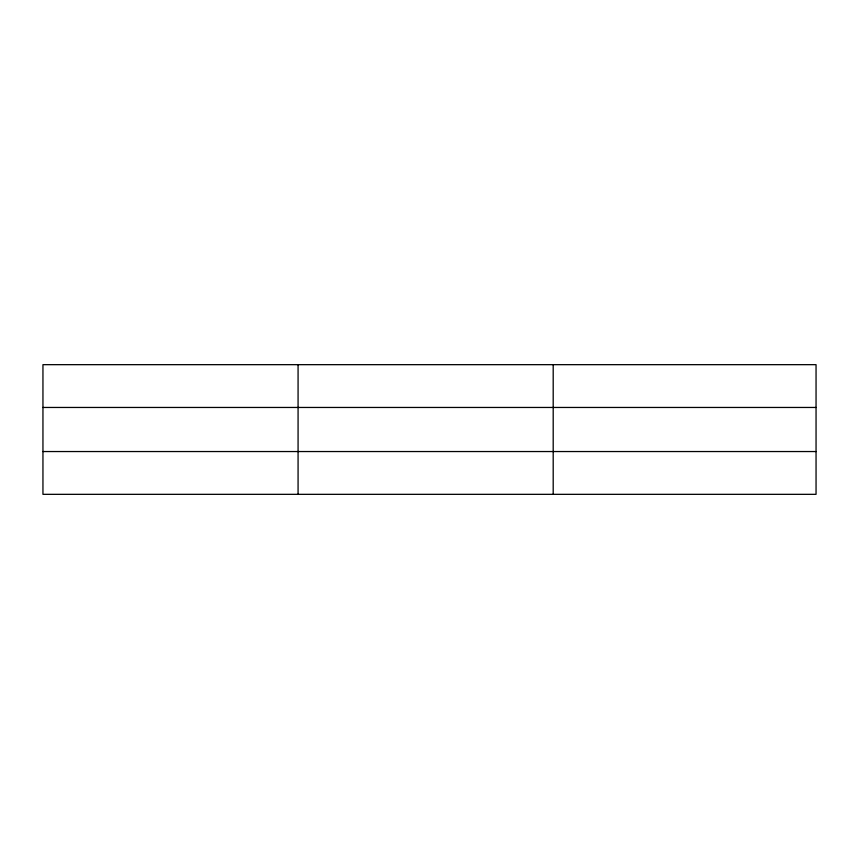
<?xml version="1.0" encoding="UTF-8"?>
<svg xmlns="http://www.w3.org/2000/svg" width="859" height="859" viewBox="0 0 859 859"><rect width="100%" height="100%" fill="white"/><g stroke="black" fill="none" stroke-linecap="round" stroke-linejoin="round"><path stroke-width="1.29" d="M298.073 494.333L298.073 364.667M553.196 494.333L553.196 364.667M816.05 451.544L816.05 494.333L42.95 494.333L42.95 364.667L816.05 364.667L816.05 451.544L42.95 451.544M42.95 407.456L816.05 407.456"/></g></svg>
